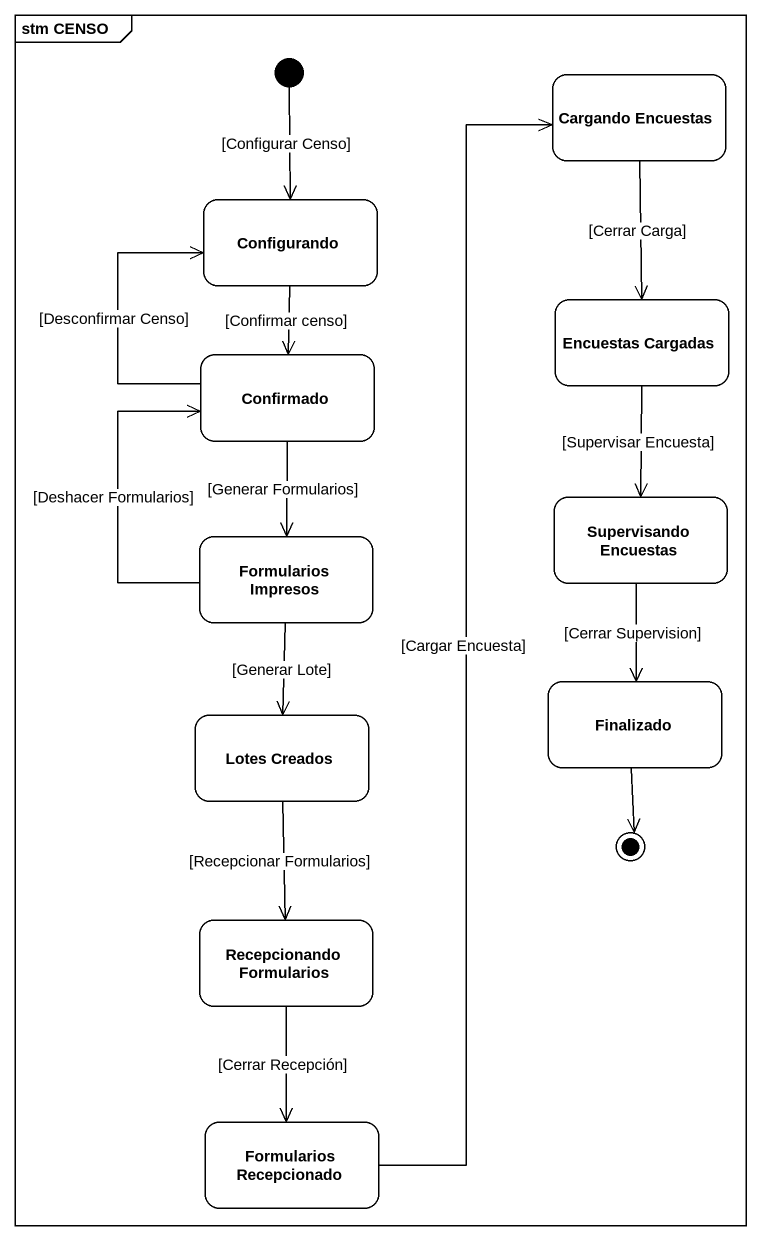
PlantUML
@startuml
mainframe stm CENSO
hide empty description
state "Cargando Encuestas" as Cargando_Encuestas
state Configurando
state Confirmado
state "Encuestas Cargadas" as Encuestas_Cargadas
state "Formularios Impresos" as Formularios_Impresos
state "Supervisando Encuestas" as Supervisando_Encuestas
state Finalizado
state "Lotes Creados" as Lotes_Creados
state "Recepcionando Formularios" as Recepcionando_Formularios
state "Formularios Recepcionado" as Formularios_Recepcionado
[*] --> Configurando : [Configurar Censo]
Cargando_Encuestas --> Encuestas_Cargadas : [Cerrar Carga]
Configurando --> Confirmado : [Confirmar censo]
Confirmado -up-> Configurando : [Desconfirmar Censo]
Confirmado --> Formularios_Impresos : [Generar Formularios]
Encuestas_Cargadas --> Supervisando_Encuestas : [Supervisar Encuesta]
Formularios_Impresos -up-> Confirmado : [Deshacer Formularios]
Formularios_Impresos --> Lotes_Creados : [Generar Lote]
Supervisando_Encuestas --> Finalizado : [Cerrar Supervision]
Lotes_Creados --> Recepcionando_Formularios : [Recepcionar Formularios]
Recepcionando_Formularios --> Formularios_Recepcionado : [Cerrar Recepción]
Formularios_Recepcionado -up-> Cargando_Encuestas : [Cargar Encuesta]
Finalizado --> [*]
@enduml
